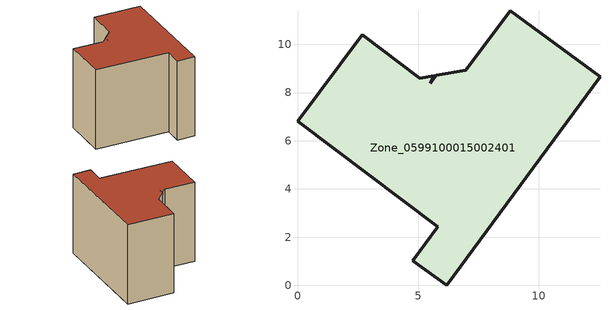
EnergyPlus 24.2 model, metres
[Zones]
Zone_0599100015002401
 floor ground (C_G): 6.19,0 4.78,1.03 5.81,2.44 0,6.8 2.68,10.4 5.08,8.6 5.66,8.7 5.5,8.38 5.76,8.72 6.98,8.93 8.82,11.4 12.55,8.65 z0.97
 wall outside (C_F): 6.98,8.93 5.76,8.72 5.5,8.38 5.66,8.7 5.08,8.6 2.68,10.4 0,6.8 5.81,2.44 4.78,1.03 6.19,0 12.55,8.65 8.82,11.4 6.98,8.93 z0.97:8.98
 roof outside (C_R): 5.5,8.38 5.66,8.7 5.08,8.6 2.68,10.4 0,6.8 5.81,2.44 4.78,1.03 6.19,0 12.55,8.65 8.82,11.4 6.98,8.93 5.76,8.72 z8.98
[BUILDING]
Pand.0599100015002401: North Axis=0; Terrain=City; Loads Convergence Tolerance Value=0.04; Temperature Convergence Tolerance Value=0.4; Solar Distribution=FullExterior; Maximum Number of Warmup Days=25; Minimum Number of Warmup Days=1
[Site:Location]
Rotterdam.The.Hague.AP_ZH_NLD Design_Conditions: Latitude=51.96; Longitude=4.45; Time Zone=1; Elevation=-4.5
[SITE:GROUNDTEMPERATURE:BUILDINGSURFACE]
18, 18, 18, 18, 18, 18, 18, 18, 18, 18, 18, 18
[MATERIAL] Thermal Absorptance=0.9; Solar Absorptance=0.7; Visible Absorptance=0.7
Name | Roughness | Thickness | Conductivity | Density | Specific Heat
G.TI.1975-1991 | MediumSmooth | 0.15 | 0.288461 | 540 | 1210
F.TI.1975-1991 | Rough | 0.3 | 0.230769 | 1920 | 840
R.TI.1975-1991 | MediumRough | 0.2 | 0.153846 | 1500 | 1000
[CONSTRUCTION]
C_G: G.TI.1975-1991
C_F: F.TI.1975-1991
C_R: R.TI.1975-1991
[ZONE]
Zone_0599100015002401: Type=1; Multiplier=1; Ceiling Height=Autocalculate; Volume=Autocalculate; Floor Area=autocalculate; Part of Total Floor Area=Yes
[ZONEINFILTRATION:DESIGNFLOWRATE]
Infil_Zone_0599100015002401: Zone or ZoneList or Space or SpaceList=Zone_0599100015002401; Schedule=AlwaysOn; Design Flow Rate Calculation Method=Flow/Area; Flow Rate per Floor Area=0.003; Constant Term Coefficient=1; Temperature Term Coefficient=0; Velocity Term Coefficient=0; Velocity Squared Term Coefficient=0
[HVACTEMPLATE:ZONE:IDEALLOADSAIRSYSTEM]
Zone_0599100015002401: Maximum Heating Supply Air Temperature=50; Minimum Cooling Supply Air Temperature=13; Maximum Heating Supply Air Humidity Ratio=0.0156; Minimum Cooling Supply Air Humidity Ratio=0.0077; Heating Limit=NoLimit; Cooling Limit=NoLimit; Dehumidification Control Type=ConstantSensibleHeatRatio; Cooling Sensible Heat Ratio=0.7; Dehumidification Setpoint=60; Humidification Control Type=None; Humidification Setpoint=30; Outdoor Air Method=None; Outdoor Air Flow Rate per Person=0.00944; Outdoor Air Flow Rate per Zone Floor Area=0; Outdoor Air Flow Rate per Zone=0; Demand Controlled Ventilation Type=None; Outdoor Air Economizer Type=NoEconomizer; Heat Recovery Type=None; Sensible Heat Recovery Effectiveness=0.7; Latent Heat Recovery Effectiveness=0.65
[ZONECONTROL:THERMOSTAT]
ThermostatControl_Zone_0599100015002401: Zone or ZoneList=Zone_0599100015002401; Control Type Schedule=DualSetpointControlType; Control 1=Thermostat_Zone_0599100015002401; Temperature Difference Between Cutout And Setpoint=0
[THERMOSTATSETPOINT:DUALSETPOINT]
Thermostat_Zone_0599100015002401: Heating Setpoint Temperature Schedule=HeatingSetpoint_Zone_0599100015002401; Cooling Setpoint Temperature Schedule=CoolingSetpoint_Zone_0599100015002401
[SCHEDULE:COMPACT]
HeatingSetpoint_Zone_0599100015002401: Through: 12/31, For: AllDays, Until: 24:00, 21
CoolingSetpoint_Zone_0599100015002401: Through: 12/31, For: AllDays, Until: 24:00, 24
DualSetpointControlType: Through: 12/31, For: AllDays, Until: 24:00, 4
AlwaysOn: Through: 12/31, For: AllDays, Until: 24:00, 1
